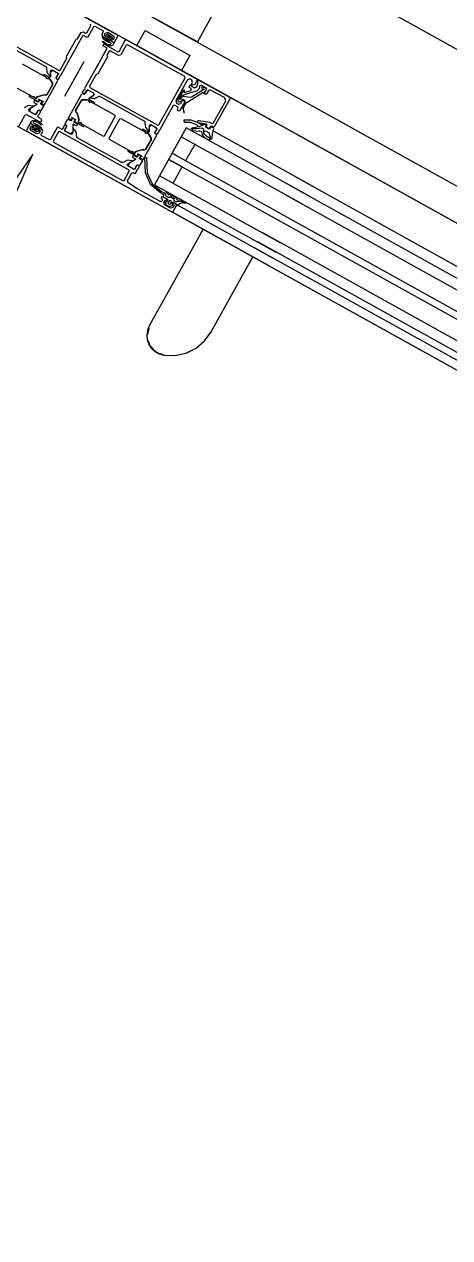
# Model space of a CAD drawing. Header units: metres. Extents: x 2.3 to 42.8, y 0.9 to 31.9.
# Drawn here: x 11.7874 to 11.8854, y 10.4806 to 10.7599 of the extents above; entities that cross this region are included whole.
import ezdxf

# ---------------------------------------------------------------- set-up
doc = ezdxf.new("R2010")
doc.units = ezdxf.units.M
doc.layers.add('ARREDI', color=9, linetype='Continuous')
doc.layers.add('PARETI_STRUTTURE', color=7, linetype='Continuous')

msp = doc.modelspace()

# ---------------------------------------------------------------- linework, layer by layer
at = {"layer": 'ARREDI'}
for points in [[(12.07619, 10.60904), (11.53505, 10.9095)], [(11.52381, 10.88196), (12.05876, 10.58494)], [(11.84068, 10.77993), (12.06203, 10.65703)], [(11.82731, 10.75583), (11.81697, 10.76157), (11.82138, 10.7695)], [(11.82137, 10.7695), (11.8317, 10.76376), (11.8273, 10.75583)], [(11.82365, 10.74926), (11.81332, 10.75499), (11.81524, 10.75844)], [(11.81523, 10.75844), (11.82557, 10.7527)], [(11.82556, 10.7527), (11.82364, 10.74926)], [(11.84961, 10.72494), (11.99969, 10.6416)], [(11.84846, 10.72287), (11.99854, 10.63954)], [(11.84731, 10.7208), (11.99739, 10.63746)], [(11.84444, 10.71563), (11.99452, 10.6323)], [(11.8452, 10.71701), (11.99529, 10.63368)], [(11.99243, 10.62852), (11.84235, 10.71186)], [(11.99052, 10.62508), (11.84044, 10.70841)], [(11.99128, 10.62646), (11.8412, 10.70979)]]:
    msp.add_lwpolyline(points, dxfattribs=at)
at = {"layer": 'PARETI_STRUTTURE'}
for points in [[(10.97116, 11.23115), (15.49585, 8.71885), (17.29395, 11.95726), (21.46023, 9.64395)], [(11.80889, 10.75745), (11.78393, 10.77131), (11.78328, 10.77013), (11.78344, 10.76955), (11.78365, 10.76944), (11.78394, 10.76995)], [(11.78393, 10.77131), (11.80906, 10.75735)], [(11.77981, 10.75797), (11.79544, 10.74929)], [(11.79571, 10.74937), (11.79724, 10.75212), (11.79713, 10.7525), (11.79933, 10.75645), (11.79971, 10.75656), (11.80049, 10.75798)], [(11.80049, 10.75798), (11.80102, 10.75813)], [(11.80102, 10.75813), (11.80154, 10.75784)], [(11.80154, 10.75784), (11.8018, 10.75793)], [(11.80181, 10.75792), (11.80277, 10.75964)], [(11.80212, 10.75702), (11.80343, 10.75937)], [(11.80276, 10.75964), (11.80269, 10.7599)], [(11.80342, 10.75936), (11.80368, 10.75945)], [(11.80369, 10.75944), (11.80555, 10.75841)], [(11.80562, 10.75814), (11.80523, 10.75745)], [(11.80555, 10.75841), (11.80562, 10.75815)], [(11.80603, 10.75701), (11.80613, 10.75718), (11.80578, 10.75737), (11.80607, 10.75789)], [(11.80607, 10.75789), (11.80661, 10.75804)], [(11.80623, 10.75741), (11.8065, 10.75759)], [(11.8065, 10.75759), (11.80659, 10.75759)], [(11.80659, 10.7576), (11.8076, 10.75703)], [(11.80661, 10.75805), (11.80798, 10.75728)], [(11.78212, 10.75588), (11.79245, 10.75014)], [(11.79866, 10.75323), (11.79952, 10.75478)], [(11.79952, 10.75477), (11.79971, 10.75512)], [(11.79971, 10.75512), (11.80099, 10.75742), (11.80185, 10.75695)], [(11.80185, 10.75695), (11.80212, 10.75703)], [(11.80522, 10.75206), (11.8065, 10.75437), (11.80564, 10.75484)], [(11.80524, 10.75745), (11.80532, 10.75719)], [(11.80532, 10.75719), (11.80576, 10.75694)], [(11.80537, 10.75587), (11.80559, 10.75602)], [(11.80618, 10.75518), (11.80538, 10.75588)], [(11.80542, 10.75712), (11.80596, 10.75682)], [(11.80549, 10.75664), (11.80542, 10.75712)], [(11.80549, 10.75664), (11.80549, 10.75664)], [(11.80741, 10.75552), (11.80637, 10.75594), (11.80549, 10.75664)], [(11.80556, 10.75511), (11.80562, 10.75521)], [(11.80564, 10.75485), (11.80557, 10.75511)], [(11.8056, 10.75603), (11.80567, 10.75595)], [(11.80562, 10.75522), (11.80588, 10.7553)], [(11.80566, 10.75594), (11.80632, 10.75543)], [(11.80576, 10.75694), (11.80603, 10.75702)], [(11.80589, 10.75529), (11.80899, 10.75357)], [(11.80596, 10.75682), (11.80608, 10.75685)], [(11.80607, 10.75685), (11.80625, 10.75719)], [(11.80611, 10.75658), (11.80611, 10.75661), (11.80614, 10.75673), (11.80638, 10.7567)], [(11.8062, 10.75639), (11.80611, 10.75659)], [(11.80683, 10.75602), (11.80664, 10.75612), (11.80639, 10.75625), (11.80619, 10.75639)], [(11.80755, 10.75495), (11.80751, 10.75493), (11.8072, 10.75493), (11.80701, 10.75495), (11.80679, 10.75497), (11.80658, 10.75502), (11.80638, 10.75509), (11.80619, 10.75518)], [(11.80622, 10.75729), (11.80622, 10.75741)], [(11.80625, 10.75718), (11.80622, 10.75729)], [(11.80632, 10.75542), (11.80701, 10.75523)], [(11.80637, 10.75671), (11.80648, 10.7566)], [(11.80648, 10.75659), (11.80648, 10.7562), (11.80681, 10.75641)], [(11.80652, 10.757), (11.80666, 10.75724)], [(11.80657, 10.75684), (11.80652, 10.75701)], [(11.80698, 10.75661), (11.80656, 10.75685)], [(11.80665, 10.75725), (11.80728, 10.7569)], [(11.80681, 10.75641), (11.80696, 10.75638)], [(11.80697, 10.75605), (11.80683, 10.75602)], [(11.80697, 10.75638), (11.80711, 10.75618), (11.80697, 10.75604)], [(11.80714, 10.75666), (11.80699, 10.75662)], [(11.80701, 10.75524), (11.80719, 10.75522), (11.80734, 10.75524)], [(11.80727, 10.7569), (11.80713, 10.75667)], [(11.80724, 10.7562), (11.80727, 10.75609)], [(11.80743, 10.75653), (11.80725, 10.7562)], [(11.80727, 10.75609), (11.80801, 10.75568)], [(11.80734, 10.75524), (11.80741, 10.75553)], [(11.80814, 10.75675), (11.80784, 10.75623), (11.80751, 10.75643), (11.80741, 10.75625)], [(11.80741, 10.75625), (11.80748, 10.75599)], [(11.80753, 10.75656), (11.80742, 10.75654)], [(11.80749, 10.75598), (11.80793, 10.75573)], [(11.80767, 10.75663), (11.80753, 10.75656)], [(11.8078, 10.75516), (11.80755, 10.75494)], [(11.80761, 10.75703), (11.80765, 10.75696)], [(11.80765, 10.75697), (11.80766, 10.75663)], [(11.80804, 10.75558), (11.80785, 10.75523), (11.8078, 10.75516)], [(11.80793, 10.75573), (11.8082, 10.75582)], [(11.80798, 10.75728), (11.80814, 10.75674)], [(11.80801, 10.75568), (11.80804, 10.75557)], [(11.8082, 10.75581), (11.80897, 10.75718)], [(11.80897, 10.75719), (11.8089, 10.75745)], [(11.80925, 10.75365), (11.81068, 10.75623)], [(11.81089, 10.75513), (11.80962, 10.75285)], [(11.81069, 10.75623), (11.81095, 10.75631)], [(11.82731, 10.74723), (11.81078, 10.75641)], [(11.81115, 10.75521), (11.81089, 10.75512)], [(11.81096, 10.75631), (11.8273, 10.74722), (11.82665, 10.74606), (11.82607, 10.74589), (11.82586, 10.746), (11.82615, 10.74652)], [(11.82437, 10.74787), (11.81115, 10.7552)], [(11.79589, 10.74823), (11.79847, 10.75289)], [(11.79847, 10.75288), (11.79866, 10.75323)], [(11.80693, 10.75368), (11.80646, 10.75282), (11.80655, 10.75244), (11.80436, 10.74848), (11.80398, 10.74837), (11.80246, 10.74562)], [(11.80503, 10.75172), (11.80522, 10.75206)], [(11.8072, 10.75375), (11.80693, 10.75369)], [(11.80909, 10.7527), (11.8072, 10.75376)], [(11.80899, 10.75357), (11.80925, 10.75365)], [(11.80962, 10.75286), (11.80908, 10.7527)], [(11.78696, 10.75081), (11.7925, 10.74772), (11.79181, 10.74811)], [(11.79245, 10.75014), (11.79254, 10.74994)], [(11.79254, 10.74994), (11.79265, 10.74881), (11.79335, 10.74794)], [(11.79344, 10.74798), (11.79343, 10.74906), (11.79355, 10.74931)], [(11.79396, 10.7493), (11.79344, 10.74891)], [(11.79356, 10.7493), (11.79382, 10.74939)], [(11.79382, 10.74938), (11.79531, 10.74856), (11.7948, 10.74755)], [(11.79516, 10.74863), (11.79397, 10.7493)], [(11.79544, 10.74929), (11.7957, 10.74938)], [(11.79677, 10.74334), (11.80123, 10.75137)], [(11.8014, 10.74518), (11.80398, 10.74983)], [(11.80398, 10.74982), (11.80417, 10.75017)], [(11.80417, 10.75017), (11.80503, 10.75172)], [(11.79169, 10.74212), (11.79162, 10.74213), (11.79157, 10.74212), (11.79153, 10.74208), (11.7914, 10.74179), (11.79139, 10.74175), (11.7914, 10.7417), (11.79143, 10.74168), (11.79198, 10.74137), (11.79203, 10.74136), (11.79207, 10.74137), (11.79209, 10.7414), (11.79518, 10.74695)], [(11.79197, 10.74839), (11.79181, 10.74811)], [(11.79327, 10.74766), (11.79197, 10.74838)], [(11.79251, 10.7475), (11.79255, 10.74757), (11.79251, 10.7475)], [(11.79275, 10.74745), (11.79271, 10.74738), (11.79275, 10.74745)], [(11.79338, 10.74769), (11.79327, 10.74766)], [(11.79336, 10.74793), (11.79344, 10.74797)], [(11.79342, 10.74776), (11.79338, 10.7477)], [(11.79345, 10.74786), (11.79342, 10.74777)], [(11.79343, 10.7489), (11.79344, 10.74786)], [(11.79478, 10.74754), (11.79524, 10.74836)], [(11.79482, 10.74738), (11.79478, 10.74755)], [(11.79479, 10.74755), (11.79484, 10.74738)], [(11.7951, 10.74722), (11.79483, 10.74738)], [(11.79484, 10.74738), (11.79517, 10.7472)], [(11.79518, 10.74696), (11.79511, 10.74722)], [(11.79524, 10.74837), (11.79517, 10.74863)], [(11.79518, 10.7472), (11.79534, 10.74724)], [(11.7953, 10.74856), (11.79532, 10.74849)], [(11.79534, 10.74724), (11.7957, 10.7479)], [(11.79568, 10.74802), (11.79576, 10.74817)], [(11.7957, 10.74789), (11.79568, 10.74803)], [(11.79577, 10.74818), (11.79589, 10.74823)], [(11.81843, 10.73675), (11.82444, 10.7476)], [(11.82501, 10.74715), (11.82386, 10.74508)], [(11.82445, 10.7476), (11.82438, 10.74786)], [(11.82555, 10.74731), (11.825, 10.74715)], [(11.82599, 10.74706), (11.82555, 10.74731)], [(11.82615, 10.74652), (11.82599, 10.74706)], [(11.82717, 10.74551), (11.82743, 10.74655)], [(11.82733, 10.74677), (11.82728, 10.74679), (11.82748, 10.74713), (11.8347, 10.74311)], [(12.02972, 10.63485), (12.03729, 10.63064), (11.8273, 10.74723)], [(11.83488, 10.74302), (11.82731, 10.74723)], [(11.82742, 10.74655), (11.82733, 10.74677)], [(11.78855, 10.74328), (11.7887, 10.74356), (11.78939, 10.74317), (11.78945, 10.74316), (11.7895, 10.74318), (11.78955, 10.74322), (11.78959, 10.74329), (11.78955, 10.74322), (11.7895, 10.74318), (11.78945, 10.74316), (11.78939, 10.74317), (11.7843, 10.746)], [(11.79201, 10.74368), (11.79222, 10.74357), (11.79201, 10.74368)], [(11.79264, 10.74369), (11.79389, 10.74595), (11.79264, 10.74369)], [(11.79843, 10.73838), (11.79848, 10.73834), (11.7985, 10.73827), (11.79848, 10.73821), (11.7983, 10.73795), (11.79827, 10.73792), (11.79823, 10.73791), (11.79819, 10.73792), (11.79763, 10.73824), (11.79761, 10.73827), (11.79759, 10.7383), (11.79761, 10.73834), (11.80069, 10.7439)], [(11.80069, 10.7439), (11.80095, 10.74398)], [(11.80085, 10.74418), (11.80121, 10.74484)], [(11.80089, 10.74402), (11.80085, 10.74419)], [(11.80123, 10.74384), (11.8009, 10.74402)], [(11.80096, 10.74398), (11.80123, 10.74382)], [(11.80121, 10.74483), (11.80133, 10.74489)], [(11.80139, 10.74388), (11.80122, 10.74384)], [(11.80123, 10.74382), (11.8014, 10.74386)], [(11.80133, 10.74489), (11.80141, 10.74504)], [(11.80346, 10.74403), (11.80198, 10.74485), (11.80139, 10.74388)], [(11.80139, 10.74387), (11.80185, 10.74469)], [(11.80141, 10.74504), (11.8014, 10.74518)], [(11.80185, 10.74469), (11.80212, 10.74476)], [(11.80198, 10.74485), (11.80191, 10.74484)], [(11.80212, 10.74477), (11.80332, 10.7441)], [(11.80246, 10.74562), (11.80253, 10.74536)], [(11.80247, 10.74296), (11.8034, 10.74352), (11.80354, 10.74377)], [(11.80253, 10.74536), (11.81816, 10.73668)], [(11.80332, 10.74411), (11.80326, 10.74344)], [(11.80354, 10.74376), (11.80347, 10.74403)], [(11.82367, 10.74474), (11.82234, 10.74234)], [(11.82383, 10.74475), (11.82267, 10.74268)], [(11.82326, 10.7434), (11.82395, 10.74464)], [(11.82337, 10.74338), (11.82399, 10.74452)], [(11.82386, 10.74509), (11.82367, 10.74474)], [(11.82421, 10.7437), (11.82374, 10.74332)], [(11.82431, 10.74469), (11.82382, 10.74475)], [(11.82395, 10.74465), (11.82417, 10.74462)], [(11.824, 10.74451), (11.82407, 10.7445)], [(11.82407, 10.7445), (11.82413, 10.74429)], [(11.82412, 10.74429), (11.82422, 10.74423)], [(11.82416, 10.74462), (11.82423, 10.74439)], [(11.82419, 10.74105), (11.8247, 10.74184), (11.82862, 10.74431), (11.8289, 10.74416), (11.82938, 10.7449)], [(11.82422, 10.74423), (11.82581, 10.74469)], [(11.82723, 10.74456), (11.82422, 10.7437)], [(11.82423, 10.74439), (11.82438, 10.74443)], [(11.82438, 10.74444), (11.82431, 10.7447)], [(11.82546, 10.74531), (11.82539, 10.74558)], [(11.8254, 10.74557), (11.82555, 10.74586)], [(11.82587, 10.74504), (11.82545, 10.74532)], [(11.82555, 10.74586), (11.82567, 10.74589)], [(11.82567, 10.74589), (11.82657, 10.74527)], [(11.82581, 10.74469), (11.82587, 10.74503)], [(11.82877, 10.74488), (11.82591, 10.74309)], [(11.82656, 10.74528), (11.82716, 10.74551)], [(11.82764, 10.74499), (11.82722, 10.74456)], [(11.82783, 10.74575), (11.82764, 10.74499)], [(11.82812, 10.74588), (11.82783, 10.74575)], [(11.82933, 10.7452), (11.82811, 10.74588)], [(11.82821, 10.74515), (11.82874, 10.74503)], [(11.82829, 10.74542), (11.82822, 10.74516)], [(11.82926, 10.74518), (11.82829, 10.74542)], [(11.82874, 10.74502), (11.82877, 10.74489)], [(11.82875, 10.74394), (11.82875, 10.74423), (11.82895, 10.7441), (11.8294, 10.74494)], [(11.82932, 10.74372), (11.82875, 10.74394)], [(11.82938, 10.7449), (11.82925, 10.74519)], [(11.82986, 10.74469), (11.82932, 10.74372)], [(11.82941, 10.74493), (11.82934, 10.7452)], [(11.83012, 10.74477), (11.82986, 10.74469)], [(11.83352, 10.74307), (11.83012, 10.74478)], [(11.78955, 10.74108), (11.78843, 10.74122), (11.78743, 10.7407)], [(11.78849, 10.74018), (11.78863, 10.74042), (11.78956, 10.74099)], [(11.78855, 10.74328), (11.79061, 10.74213), (11.79066, 10.74211), (11.7907, 10.74213), (11.79073, 10.74216), (11.79091, 10.74242), (11.79092, 10.74248), (11.79091, 10.74254), (11.79085, 10.74259), (11.79073, 10.74266)], [(11.79029, 10.74141), (11.78876, 10.7405)], [(11.78956, 10.74098), (11.78956, 10.74108)], [(11.79081, 10.74261), (11.79093, 10.74254), (11.79096, 10.74251), (11.79097, 10.74247), (11.79096, 10.74243), (11.79071, 10.74199), (11.79068, 10.74196), (11.79064, 10.74195), (11.7906, 10.74196), (11.78987, 10.74236), (11.78985, 10.74238), (11.78981, 10.74236), (11.78978, 10.74233), (11.7896, 10.74201), (11.7896, 10.74199), (11.7896, 10.74195), (11.78964, 10.74192), (11.79029, 10.74156)], [(11.79028, 10.74155), (11.79028, 10.74141)], [(11.79073, 10.74266), (11.79182, 10.74205)], [(11.79174, 10.74209), (11.79081, 10.74261)], [(11.79134, 10.74005), (11.7919, 10.74103), (11.7919, 10.74107), (11.7919, 10.74111), (11.79186, 10.74114), (11.79127, 10.74155), (11.79124, 10.74157), (11.79123, 10.74161), (11.79124, 10.74166), (11.79151, 10.74213), (11.79154, 10.74216), (11.79158, 10.74217), (11.79162, 10.74216), (11.79174, 10.7421), (11.79181, 10.74205)], [(11.79925, 10.74002), (11.8005, 10.74228), (11.79925, 10.74002)], [(11.8023, 10.74283), (11.80226, 10.74276)], [(11.80226, 10.74276), (11.80229, 10.74265)], [(11.80229, 10.74265), (11.8036, 10.74193)], [(11.80237, 10.74291), (11.8023, 10.74284)], [(11.80239, 10.7421), (11.80235, 10.74203), (11.80239, 10.7421)], [(11.80327, 10.74345), (11.80238, 10.7429)], [(11.80461, 10.74324), (11.80359, 10.74274), (11.80248, 10.74286)], [(11.80248, 10.74286), (11.80248, 10.74296)], [(11.80256, 10.74192), (11.8026, 10.74199), (11.80256, 10.74192)], [(11.8083, 10.73896), (11.80276, 10.74204), (11.80345, 10.74165)], [(11.8036, 10.74193), (11.80345, 10.74165)], [(11.80484, 10.74326), (11.8046, 10.74324)], [(11.81517, 10.73753), (11.80483, 10.74327)], [(11.82172, 10.74123), (11.81861, 10.73562)], [(11.82199, 10.74131), (11.82173, 10.74122)], [(11.82278, 10.74087), (11.82199, 10.74131)], [(11.82234, 10.74233), (11.82249, 10.74179)], [(11.82249, 10.7418), (11.82293, 10.74155)], [(11.82268, 10.74269), (11.82283, 10.74215)], [(11.82286, 10.7406), (11.82279, 10.74086)], [(11.82284, 10.74215), (11.82304, 10.74204)], [(11.82294, 10.74155), (11.82348, 10.7417)], [(11.82304, 10.74269), (11.82324, 10.74305)], [(11.82304, 10.74204), (11.82379, 10.74229)], [(11.82335, 10.74252), (11.82305, 10.74269)], [(11.82316, 10.74267), (11.82335, 10.74303)], [(11.82333, 10.74258), (11.82316, 10.74268)], [(11.82427, 10.74193), (11.82319, 10.73997)], [(11.82324, 10.74305), (11.82324, 10.74323)], [(11.82325, 10.74323), (11.82326, 10.74341)], [(11.82374, 10.74332), (11.82332, 10.74257)], [(11.82364, 10.74304), (11.82335, 10.74253)], [(11.82336, 10.74327), (11.82336, 10.74338)], [(11.82336, 10.74303), (11.82337, 10.74327)], [(11.82347, 10.7417), (11.82394, 10.74256), (11.82412, 10.74246)], [(11.82405, 10.74324), (11.82365, 10.74304)], [(11.82379, 10.7423), (11.82399, 10.74264), (11.82428, 10.74241)], [(11.82436, 10.74188), (11.82382, 10.74105)], [(11.82382, 10.74105), (11.82415, 10.73954)], [(11.82399, 10.74037), (11.82419, 10.74105)], [(11.8255, 10.74301), (11.82405, 10.74324)], [(11.82412, 10.74247), (11.82427, 10.74192)], [(11.82428, 10.7424), (11.82436, 10.74188)], [(11.8259, 10.74309), (11.8255, 10.74301)], [(11.83092, 10.73711), (11.83378, 10.74225)], [(11.83478, 10.74285), (11.83116, 10.73631)], [(11.83378, 10.74225), (11.83353, 10.74307)], [(11.85794, 10.73022), (11.83471, 10.74312), (11.83478, 10.74286)], [(12.02972, 10.63484), (11.83488, 10.74302)], [(11.78622, 10.73649), (11.78765, 10.73907)], [(11.78765, 10.73907), (11.78791, 10.73916)], [(11.78792, 10.73915), (11.79102, 10.73743)], [(11.78857, 10.73991), (11.7885, 10.74018)], [(11.78992, 10.73917), (11.78857, 10.73992)], [(11.78876, 10.7405), (11.78871, 10.73983)], [(11.78871, 10.73984), (11.78991, 10.73917)], [(11.78991, 10.73917), (11.79017, 10.73924)], [(11.79018, 10.73924), (11.78992, 10.73916)], [(11.79018, 10.73925), (11.79063, 10.74007)], [(11.79064, 10.74006), (11.79018, 10.73924)], [(11.7906, 10.7387), (11.79064, 10.73877)], [(11.79067, 10.73843), (11.7906, 10.7387)], [(11.79062, 10.7389), (11.7907, 10.73905)], [(11.79063, 10.73877), (11.79062, 10.73891)], [(11.79063, 10.74008), (11.7908, 10.74012)], [(11.7908, 10.74011), (11.79063, 10.74007)], [(11.79136, 10.73805), (11.79067, 10.73844)], [(11.7907, 10.73906), (11.79083, 10.73911)], [(11.7908, 10.74012), (11.79107, 10.73997)], [(11.79114, 10.73992), (11.7908, 10.7401)], [(11.79082, 10.73911), (11.79119, 10.73976)], [(11.79107, 10.73997), (11.79134, 10.74004)], [(11.79118, 10.73976), (11.79114, 10.73993)], [(11.79144, 10.73778), (11.79137, 10.73804)], [(11.79685, 10.73699), (11.79741, 10.73797), (11.79743, 10.73801), (11.79747, 10.73801), (11.7975, 10.73801), (11.79816, 10.73772), (11.7982, 10.73771), (11.79824, 10.73772), (11.79827, 10.73775), (11.79853, 10.73824), (11.79854, 10.73828), (11.79853, 10.73831), (11.7985, 10.73833), (11.79838, 10.7384), (11.79829, 10.73845)], [(11.79939, 10.73785), (11.79829, 10.73846)], [(11.79838, 10.73841), (11.79931, 10.73789)], [(11.79931, 10.73789), (11.79919, 10.73796), (11.79914, 10.73797), (11.79912, 10.73796), (11.79909, 10.73793), (11.79884, 10.73747), (11.79883, 10.73745), (11.79884, 10.7374), (11.79887, 10.73738), (11.79959, 10.73697), (11.79962, 10.73695), (11.79963, 10.7369), (11.79962, 10.73686), (11.79945, 10.73656), (11.79942, 10.73653), (11.79938, 10.73651), (11.79934, 10.73653), (11.79869, 10.73689)], [(11.80108, 10.73632), (11.79899, 10.73748), (11.79897, 10.7375), (11.79897, 10.73755), (11.79897, 10.73759), (11.7991, 10.73787), (11.79915, 10.73792), (11.7992, 10.73794), (11.79927, 10.73792), (11.7994, 10.73784)], [(11.79958, 10.73947), (11.79937, 10.73958), (11.79958, 10.73947)], [(11.8059, 10.73423), (11.80837, 10.73869)], [(11.80694, 10.73366), (11.80941, 10.73811)], [(11.80838, 10.73869), (11.80831, 10.73895)], [(11.80941, 10.73811), (11.80967, 10.7382)], [(11.80968, 10.73819), (11.81522, 10.73511), (11.81453, 10.7355)], [(11.82267, 10.74025), (11.82286, 10.7406)], [(11.82275, 10.73999), (11.82268, 10.74025)], [(11.82292, 10.73989), (11.82275, 10.73999)], [(11.82318, 10.73997), (11.82292, 10.7399)], [(11.82434, 10.73978), (11.824, 10.74037)], [(11.82414, 10.73954), (11.82434, 10.73978)], [(11.78784, 10.73536), (11.82158, 10.71663)], [(11.7887, 10.73691), (11.78794, 10.73554)], [(11.78794, 10.73554), (11.78801, 10.73527)], [(11.78801, 10.73527), (11.8214, 10.71673)], [(11.78897, 10.73699), (11.78871, 10.73691)], [(11.78877, 10.73598), (11.78906, 10.73649), (11.78939, 10.73629), (11.78949, 10.73648)], [(11.78892, 10.73544), (11.78877, 10.73598)], [(11.78886, 10.73715), (11.78906, 10.73749), (11.78911, 10.73756)], [(11.78889, 10.73704), (11.78886, 10.73715)], [(11.78963, 10.73663), (11.78889, 10.73705)], [(11.7903, 10.73468), (11.78892, 10.73544)], [(11.78942, 10.73674), (11.78897, 10.73699)], [(11.7891, 10.73756), (11.78935, 10.73778)], [(11.78926, 10.73576), (11.78923, 10.73609)], [(11.78924, 10.7361), (11.78937, 10.73616)], [(11.7893, 10.73569), (11.78925, 10.73576)], [(11.79031, 10.73512), (11.7893, 10.73569)], [(11.78935, 10.73777), (11.7894, 10.73779), (11.7897, 10.73779), (11.7899, 10.73777), (11.79012, 10.73775), (11.79033, 10.7377), (11.79052, 10.73764), (11.79072, 10.73754)], [(11.78937, 10.73616), (11.78948, 10.73619)], [(11.78949, 10.73647), (11.78942, 10.73674)], [(11.78947, 10.73619), (11.78966, 10.73652)], [(11.78956, 10.73749), (11.78949, 10.73719)], [(11.78949, 10.7372), (11.79053, 10.73678), (11.79141, 10.73609)], [(11.78989, 10.73749), (11.78971, 10.7375), (11.78956, 10.73749)], [(11.79025, 10.73548), (11.78962, 10.73582)], [(11.78966, 10.73652), (11.78963, 10.73663)], [(11.78963, 10.73582), (11.78977, 10.73606)], [(11.78976, 10.73606), (11.78993, 10.7361)], [(11.78994, 10.73635), (11.7898, 10.73654), (11.78994, 10.73668)], [(11.79058, 10.7373), (11.78989, 10.73749)], [(11.78992, 10.73611), (11.79034, 10.73587)], [(11.78993, 10.73668), (11.79007, 10.73671)], [(11.7901, 10.73631), (11.78994, 10.73634)], [(11.79007, 10.7367), (11.79027, 10.7366), (11.79052, 10.73647), (11.79071, 10.73633)], [(11.79042, 10.73613), (11.79042, 10.73652), (11.79009, 10.73631)], [(11.79038, 10.73572), (11.79024, 10.73548)], [(11.79034, 10.73588), (11.79038, 10.73571)], [(11.79068, 10.73531), (11.7904, 10.73513)], [(11.79053, 10.73601), (11.79042, 10.73613)], [(11.79079, 10.73614), (11.79079, 10.73611), (11.79076, 10.73599), (11.79053, 10.73602)], [(11.79124, 10.73678), (11.79059, 10.73729)], [(11.79083, 10.73587), (11.79065, 10.73554)], [(11.79065, 10.73554), (11.79068, 10.73543)], [(11.79068, 10.73544), (11.79068, 10.73531)], [(11.79071, 10.73633), (11.79079, 10.73614)], [(11.79072, 10.73754), (11.79152, 10.73685)], [(11.79087, 10.73571), (11.79077, 10.73554), (11.79112, 10.73535), (11.79083, 10.73483)], [(11.79094, 10.7359), (11.79083, 10.73587)], [(11.79114, 10.73579), (11.79087, 10.7357)], [(11.79148, 10.7356), (11.79094, 10.73591)], [(11.79102, 10.73743), (11.79128, 10.73751)], [(11.79159, 10.73554), (11.79114, 10.73579)], [(11.79131, 10.73669), (11.79124, 10.73677)], [(11.79128, 10.73751), (11.79144, 10.73778)], [(11.79128, 10.73458), (11.79166, 10.73527)], [(11.79153, 10.73685), (11.79131, 10.7367)], [(11.79141, 10.73608), (11.79141, 10.73608)], [(11.79141, 10.73608), (11.79148, 10.73561)], [(11.79166, 10.73527), (11.79159, 10.73553)], [(11.79501, 10.73611), (11.79348, 10.73336)], [(11.79529, 10.73515), (11.79411, 10.73301)], [(11.79528, 10.73619), (11.79502, 10.73612)], [(11.79614, 10.73571), (11.79528, 10.73618)], [(11.79556, 10.73522), (11.79529, 10.73514)], [(11.81153, 10.72635), (11.79556, 10.73523)], [(11.79626, 10.73577), (11.79614, 10.73571)], [(11.79635, 10.73592), (11.79626, 10.73577)], [(11.79669, 10.7367), (11.79633, 10.73605)], [(11.79633, 10.73605), (11.79634, 10.73591)], [(11.79685, 10.73675), (11.79668, 10.73671)], [(11.79673, 10.73538), (11.79671, 10.73545)], [(11.79821, 10.73456), (11.79672, 10.73538), (11.79723, 10.7364)], [(11.79679, 10.73558), (11.79725, 10.7364)], [(11.79687, 10.73531), (11.7968, 10.73557)], [(11.79693, 10.73672), (11.79686, 10.73698)], [(11.79719, 10.73656), (11.79686, 10.73674)], [(11.79807, 10.73465), (11.79687, 10.73531)], [(11.79721, 10.73656), (11.79693, 10.73672)], [(11.79723, 10.7364), (11.79719, 10.73657)], [(11.79725, 10.7364), (11.79721, 10.73657)], [(11.79859, 10.73597), (11.7986, 10.73489), (11.79848, 10.73464)], [(11.79869, 10.73689), (11.79857, 10.73682)], [(11.79857, 10.73682), (11.7986, 10.73504)], [(11.79867, 10.73601), (11.79859, 10.73597)], [(11.79949, 10.73401), (11.79937, 10.73513), (11.79868, 10.73601)], [(11.80108, 10.73632), (11.80123, 10.7366), (11.80053, 10.73698), (11.80049, 10.73703), (11.80048, 10.73709), (11.80049, 10.73714), (11.80053, 10.73721), (11.80049, 10.73714), (11.80048, 10.73709), (11.80049, 10.73703), (11.80053, 10.73698), (11.80563, 10.73416)], [(11.81468, 10.73577), (11.81453, 10.73549)], [(11.81599, 10.73505), (11.81469, 10.73577)], [(11.81526, 10.73732), (11.81517, 10.73753)], [(11.81607, 10.73532), (11.81537, 10.73619), (11.81527, 10.73732)], [(11.81616, 10.73536), (11.81608, 10.73532)], [(11.81614, 10.73515), (11.8161, 10.73508)], [(11.81628, 10.73669), (11.81614, 10.73645), (11.81616, 10.73536)], [(11.81617, 10.73525), (11.81614, 10.73515)], [(11.81668, 10.73668), (11.81615, 10.7363)], [(11.81615, 10.73629), (11.81616, 10.73525)], [(11.81654, 10.73677), (11.81628, 10.73668)], [(11.81751, 10.73493), (11.81804, 10.73587), (11.81654, 10.73676)], [(11.81788, 10.73602), (11.81669, 10.73669)], [(11.85258, 10.72057), (11.8247, 10.73605), (11.81743, 10.72297), (11.84532, 10.70748)], [(11.8175, 10.73493), (11.81796, 10.73575)], [(11.81796, 10.73575), (11.81789, 10.73602)], [(11.81804, 10.73588), (11.81803, 10.73595)], [(11.81842, 10.73528), (11.81806, 10.73462)], [(11.81816, 10.73668), (11.81842, 10.73676)], [(11.81849, 10.73556), (11.8184, 10.73541)], [(11.8184, 10.73541), (11.81841, 10.73527)], [(11.81861, 10.73562), (11.81848, 10.73556)], [(11.82419, 10.73789), (11.82576, 10.73788), (11.82723, 10.73736)], [(11.82429, 10.73727), (11.8242, 10.73789)], [(11.82693, 10.73681), (11.82566, 10.73726), (11.82429, 10.73726)], [(11.82834, 10.73595), (11.82708, 10.7358), (11.8258, 10.73584)], [(11.82915, 10.73688), (11.82762, 10.7363), (11.82601, 10.73602)], [(11.82602, 10.73602), (11.82606, 10.73544)], [(11.82606, 10.73544), (11.82767, 10.73533)], [(11.82735, 10.73657), (11.82694, 10.73681)], [(11.82724, 10.73736), (11.82806, 10.7369)], [(11.8273, 10.73621), (11.82736, 10.73657)], [(11.82733, 10.73753), (11.82738, 10.73765)], [(11.82747, 10.73724), (11.82733, 10.73754)], [(11.82739, 10.73764), (11.8276, 10.73774)], [(11.8294, 10.73694), (11.82747, 10.73724)], [(11.82759, 10.73774), (11.83006, 10.73735)], [(11.82766, 10.73533), (11.82787, 10.73539)], [(11.82787, 10.73539), (11.82817, 10.73527)], [(11.82806, 10.7369), (11.82904, 10.73683)], [(11.82818, 10.73527), (11.8283, 10.73465)], [(11.82843, 10.73593), (11.82835, 10.73596)], [(11.82865, 10.73581), (11.82843, 10.73593)], [(11.82876, 10.73562), (11.82866, 10.7358)], [(11.82879, 10.73479), (11.82876, 10.7352), (11.82876, 10.73563)], [(11.82876, 10.73519), (11.82911, 10.73539)], [(11.82911, 10.73538), (11.82986, 10.73497)], [(11.82931, 10.73675), (11.82915, 10.73688)], [(11.82923, 10.73627), (11.8293, 10.73675)], [(11.82929, 10.73615), (11.82923, 10.73628)], [(11.83, 10.73576), (11.82929, 10.73615)], [(11.82939, 10.73639), (11.82953, 10.73665)], [(11.82954, 10.73665), (11.8294, 10.73694)], [(11.82947, 10.73612), (11.8294, 10.73638)], [(11.82981, 10.73593), (11.82947, 10.73612)], [(11.83008, 10.73601), (11.82982, 10.73592)], [(11.83016, 10.73582), (11.83, 10.73576)], [(11.83007, 10.73735), (11.83014, 10.73732)], [(11.83027, 10.73635), (11.83008, 10.736)], [(11.83013, 10.73733), (11.83065, 10.73703)], [(11.8303, 10.73615), (11.83016, 10.73582)], [(11.83054, 10.73643), (11.83028, 10.73634)], [(11.83044, 10.73622), (11.8303, 10.73615)], [(11.83098, 10.73604), (11.83045, 10.73623)], [(11.83088, 10.73623), (11.83054, 10.73643)], [(11.83065, 10.73704), (11.83092, 10.73712)], [(11.83065, 10.73365), (11.83075, 10.73466), (11.83097, 10.73565)], [(11.83115, 10.73631), (11.83089, 10.73624)], [(11.83105, 10.7359), (11.83098, 10.73605)], [(11.83098, 10.73566), (11.83105, 10.73591)], [(11.85374, 10.72264), (11.83115, 10.73519)], [(11.79083, 10.73483), (11.79029, 10.73468)], [(11.7904, 10.73513), (11.79031, 10.73513)], [(11.79136, 10.73431), (11.79129, 10.73458)], [(11.79321, 10.73328), (11.79135, 10.73431)], [(11.79348, 10.73336), (11.79322, 10.73329)], [(11.7941, 10.73301), (11.79417, 10.73275)], [(11.79418, 10.73275), (11.81015, 10.72387)], [(11.7986, 10.73504), (11.79807, 10.73465)], [(11.79847, 10.73464), (11.79821, 10.73456)], [(11.79958, 10.7338), (11.79949, 10.73401)], [(11.80991, 10.72806), (11.79958, 10.7338)], [(11.80564, 10.73415), (11.8059, 10.73424)], [(11.80701, 10.73339), (11.80694, 10.73365)], [(11.81127, 10.73066), (11.81142, 10.73094), (11.81211, 10.73055), (11.81217, 10.73054), (11.81222, 10.73057), (11.81227, 10.73061), (11.81231, 10.73068), (11.81227, 10.73061), (11.81222, 10.73057), (11.81217, 10.73054), (11.81211, 10.73055), (11.80702, 10.73339)], [(11.81441, 10.72951), (11.81434, 10.72952), (11.81429, 10.72951), (11.81424, 10.72946), (11.81412, 10.72917), (11.81411, 10.72913), (11.81412, 10.72909), (11.81415, 10.72906), (11.8147, 10.72876), (11.81474, 10.72874), (11.81479, 10.72876), (11.81481, 10.72878), (11.8179, 10.73434)], [(11.81523, 10.73488), (11.81527, 10.73495), (11.81523, 10.73488)], [(11.81536, 10.73107), (11.81661, 10.73334), (11.81536, 10.73107)], [(11.81547, 10.73484), (11.81543, 10.73477), (11.81547, 10.73484)], [(11.8161, 10.73508), (11.81599, 10.73505)], [(11.81754, 10.73476), (11.8175, 10.73493)], [(11.81756, 10.73477), (11.81752, 10.73494)], [(11.81782, 10.73461), (11.81754, 10.73476)], [(11.8179, 10.73458), (11.81756, 10.73476)], [(11.8179, 10.73434), (11.81782, 10.73461)], [(11.81806, 10.73463), (11.81789, 10.73459)], [(11.85144, 10.7185), (11.82355, 10.73399)], [(11.8283, 10.73464), (11.82842, 10.73439)], [(11.82843, 10.7344), (11.82905, 10.73376)], [(11.82889, 10.73459), (11.82878, 10.7348)], [(11.82889, 10.73459), (11.82934, 10.73413), (11.82889, 10.73459)], [(11.82906, 10.73376), (11.82917, 10.73367)], [(11.82916, 10.73368), (11.82995, 10.73323), (11.83019, 10.73366), (11.83018, 10.73365), (11.82943, 10.73407), (11.83018, 10.73365)], [(11.82943, 10.73406), (11.82935, 10.73413), (11.82943, 10.73406)], [(11.82986, 10.73497), (11.82999, 10.73479)], [(11.82995, 10.73324), (11.83066, 10.73366)], [(11.82995, 10.73324), (11.82995, 10.73324)], [(11.82998, 10.73479), (11.83021, 10.73402)], [(11.8302, 10.73402), (11.83019, 10.73366)], [(11.90589, 10.32259), (11.85757, 10.35601), (11.81671, 10.39821), (11.78486, 10.44755), (11.76325, 10.50218), (11.75271, 10.55996), (11.75365, 10.61869), (11.76603, 10.67611), (11.78937, 10.73001), (11.75596, 10.68171), (11.71378, 10.64083), (11.66441, 10.60898), (11.60979, 10.58737), (11.55201, 10.57684), (11.49328, 10.57777), (11.43586, 10.59016), (11.38196, 10.6135)], [(11.81126, 10.73067), (11.81335, 10.72951), (11.81338, 10.7295), (11.81342, 10.72951), (11.81344, 10.72954), (11.81363, 10.72981), (11.81364, 10.72986), (11.81363, 10.72993), (11.81357, 10.72997), (11.81344, 10.73004)], [(11.81353, 10.73), (11.81365, 10.72993), (11.81368, 10.7299), (11.81369, 10.72986), (11.81368, 10.72982), (11.81343, 10.72937), (11.8134, 10.72935), (11.81336, 10.72933), (11.81332, 10.72935), (11.8126, 10.72975), (11.81257, 10.72976), (11.81253, 10.72975), (11.8125, 10.72972), (11.81232, 10.7294), (11.8123, 10.72937), (11.81232, 10.72933), (11.81235, 10.7293), (11.81301, 10.72894)], [(11.81345, 10.73004), (11.81454, 10.72943)], [(11.81446, 10.72948), (11.81353, 10.72999)], [(11.81406, 10.72743), (11.81462, 10.72842), (11.81462, 10.72846), (11.81462, 10.7285), (11.81458, 10.72853), (11.81399, 10.72893), (11.81396, 10.72896), (11.81395, 10.729), (11.81396, 10.72904), (11.81423, 10.72951), (11.81426, 10.72954), (11.8143, 10.72955), (11.81434, 10.72954), (11.81446, 10.72949), (11.81453, 10.72943)], [(11.81473, 10.73106), (11.81494, 10.73095), (11.81473, 10.73106)], [(11.82665, 10.73226), (11.82456, 10.72847), (11.82146, 10.7302), (11.84933, 10.71471)], [(11.81014, 10.72809), (11.8099, 10.72806)], [(11.81227, 10.72846), (11.81115, 10.7286), (11.81015, 10.72809)], [(11.81121, 10.72757), (11.81135, 10.7278), (11.81228, 10.72837)], [(11.81129, 10.7273), (11.81122, 10.72756)], [(11.81336, 10.72745), (11.81283, 10.7265), (11.81129, 10.72729)], [(11.81148, 10.72788), (11.81143, 10.72722)], [(11.81143, 10.72722), (11.81262, 10.72656)], [(11.81301, 10.7288), (11.81148, 10.72788)], [(11.81228, 10.72837), (11.81228, 10.72846)], [(11.8129, 10.72664), (11.81335, 10.72746)], [(11.81301, 10.72894), (11.81301, 10.7288)], [(11.81335, 10.72746), (11.81351, 10.7275)], [(11.81352, 10.72749), (11.81335, 10.72745)], [(11.81351, 10.72751), (11.81379, 10.72736)], [(11.81386, 10.72731), (11.81352, 10.72749)], [(11.81354, 10.7265), (11.8139, 10.72715)], [(11.81379, 10.72735), (11.81406, 10.72744)], [(11.8139, 10.72714), (11.81386, 10.72731)], [(11.8153, 10.72571), (11.81518, 10.72921)], [(11.81519, 10.72921), (11.81558, 10.72921)], [(11.81558, 10.72921), (11.8157, 10.72571)], [(11.82168, 10.72331), (11.82378, 10.72711), (11.82068, 10.72881), (11.84857, 10.71334)], [(11.81042, 10.72395), (11.8116, 10.72609)], [(11.81122, 10.72393), (11.81219, 10.72568)], [(11.8116, 10.72609), (11.81154, 10.72635)], [(11.81219, 10.72567), (11.81245, 10.72576)], [(11.81245, 10.72575), (11.8128, 10.72556)], [(11.81263, 10.72656), (11.81289, 10.72664)], [(11.81283, 10.7265), (11.81276, 10.72648)], [(11.8128, 10.72556), (11.81306, 10.72564)], [(11.81306, 10.72564), (11.81336, 10.72615)], [(11.81334, 10.72629), (11.81342, 10.72644)], [(11.81335, 10.72615), (11.81334, 10.72629)], [(11.81342, 10.72644), (11.81355, 10.7265)], [(11.81881, 10.7211), (11.8165, 10.72299), (11.81529, 10.72571)], [(11.81569, 10.72571), (11.81684, 10.72319), (11.819, 10.72144)], [(11.84647, 10.70955), (11.81858, 10.72504)], [(11.81015, 10.72388), (11.81042, 10.72395)], [(11.81135, 10.72341), (11.81122, 10.72394)], [(11.81883, 10.71906), (11.81335, 10.7221), (11.81134, 10.72341)], [(11.819, 10.72144), (11.8198, 10.721)], [(11.82008, 10.72035), (11.8198, 10.72099), (11.82022, 10.72121)], [(11.82022, 10.72121), (11.82046, 10.72104)], [(11.81945, 10.72074), (11.81881, 10.7211)], [(11.81909, 10.71914), (11.81883, 10.71907)], [(11.81896, 10.72011), (11.81892, 10.72004)], [(11.81892, 10.72004), (11.81899, 10.71978)], [(11.81923, 10.72019), (11.81896, 10.72011)], [(11.819, 10.71978), (11.81917, 10.71968)], [(11.81925, 10.71941), (11.81909, 10.71913)], [(11.81917, 10.71968), (11.81925, 10.71942)], [(11.82019, 10.71965), (11.81923, 10.7202)], [(11.81943, 10.7203), (11.81952, 10.72047)], [(11.81947, 10.72014), (11.81943, 10.72031)], [(11.81952, 10.72048), (11.81945, 10.72074)], [(11.8202, 10.71974), (11.81947, 10.72014)], [(11.81954, 10.71889), (11.81983, 10.7194), (11.82017, 10.71921), (11.82026, 10.71939)], [(11.8197, 10.71835), (11.81954, 10.71889)], [(11.81993, 10.71894), (11.82009, 10.71908)], [(11.82008, 10.71838), (11.81993, 10.71894)], [(11.82017, 10.72025), (11.82008, 10.72035)], [(11.82018, 10.71826), (11.82008, 10.71839)], [(11.8201, 10.71908), (11.82014, 10.71906)], [(11.82013, 10.71906), (11.82028, 10.7191)], [(11.82059, 10.72002), (11.82017, 10.72026)], [(11.82054, 10.71955), (11.82019, 10.71975)], [(11.82027, 10.71939), (11.8202, 10.71965)], [(11.82029, 10.7191), (11.82054, 10.71955)], [(11.82046, 10.72104), (11.82042, 10.72079)], [(11.82042, 10.72079), (11.82068, 10.72063)], [(11.82076, 10.71929), (11.82051, 10.71885)], [(11.82051, 10.71885), (11.82058, 10.71858)], [(11.82078, 10.72002), (11.82059, 10.72002)], [(11.82059, 10.71858), (11.82079, 10.71847)], [(11.82069, 10.72064), (11.82088, 10.7208)], [(11.82102, 10.71937), (11.82076, 10.71929)], [(11.82086, 10.72007), (11.82078, 10.72003)], [(11.82079, 10.71846), (11.82106, 10.71855)], [(11.82106, 10.72007), (11.82086, 10.72007)], [(11.82088, 10.7208), (11.82114, 10.72065)], [(11.82123, 10.71926), (11.82102, 10.71937)], [(11.82183, 10.71965), (11.82106, 10.72008)], [(11.82106, 10.71854), (11.82131, 10.71899)], [(11.82115, 10.72066), (11.8211, 10.72041)], [(11.82111, 10.7204), (11.82137, 10.72025)], [(11.82131, 10.71899), (11.82124, 10.71925)], [(11.82138, 10.72025), (11.82157, 10.72042)], [(11.82164, 10.71894), (11.82139, 10.71849)], [(11.82139, 10.71849), (11.82143, 10.71832)], [(11.82165, 10.71862), (11.82155, 10.71845), (11.8219, 10.71826), (11.8216, 10.71775)], [(11.82157, 10.72042), (11.82183, 10.72027)], [(11.82199, 10.71875), (11.82164, 10.71894)], [(11.82191, 10.7187), (11.82165, 10.71863)], [(11.82183, 10.72027), (11.82179, 10.72002)], [(11.8218, 10.72002), (11.82206, 10.71987)], [(11.82193, 10.71948), (11.82183, 10.71964)], [(11.82236, 10.71845), (11.82192, 10.7187)], [(11.82193, 10.71939), (11.82193, 10.71948)], [(11.82203, 10.71922), (11.82193, 10.71938)], [(11.82252, 10.71809), (11.82267, 10.71837), (11.82198, 10.71874)], [(11.82237, 10.71903), (11.82203, 10.71922)], [(11.82206, 10.71987), (11.82226, 10.72004)], [(11.82226, 10.72004), (11.82251, 10.71986)], [(11.82251, 10.71901), (11.82237, 10.71902)], [(11.82244, 10.71818), (11.82237, 10.71845)], [(11.82251, 10.71985), (11.82243, 10.71971)], [(11.82243, 10.71971), (11.82263, 10.71949)], [(11.82303, 10.71911), (11.8225, 10.719)], [(11.82263, 10.71949), (11.82361, 10.71942)], [(11.82297, 10.71849), (11.82273, 10.71814)], [(11.82386, 10.7188), (11.82297, 10.71849)], [(11.82413, 10.71894), (11.82303, 10.71912)], [(11.82362, 10.71942), (11.82453, 10.7189)], [(11.82441, 10.71862), (11.82385, 10.7188)], [(11.82448, 10.71884), (11.82412, 10.71893)], [(11.82454, 10.71891), (11.82441, 10.71862)], [(11.8246, 10.71883), (11.82448, 10.71883)], [(11.82107, 10.71759), (11.8197, 10.71835)], [(11.82074, 10.71795), (11.82017, 10.71827)], [(11.82089, 10.71794), (11.82074, 10.71795)], [(11.82145, 10.71809), (11.82089, 10.71794)], [(11.82161, 10.71774), (11.82108, 10.71759)], [(11.84361, 10.70439), (11.8214, 10.71673), (11.82167, 10.71681)], [(11.82144, 10.71833), (11.82147, 10.71832)], [(11.82147, 10.71831), (11.82144, 10.71809)], [(11.82158, 10.71663), (11.82858, 10.71274)], [(11.82167, 10.7168), (11.82244, 10.71818)], [(11.82273, 10.71814), (11.82252, 10.71808)], [(11.82276, 10.71823), (11.84457, 10.70611)], [(11.82857, 10.71275), (11.8162, 10.69047), (11.81578, 10.68944), (11.81563, 10.68836), (11.81573, 10.68726), (11.8161, 10.68622), (11.8167, 10.6853), (11.8175, 10.68455), (11.81846, 10.68401), (11.81953, 10.68372), (11.82212, 10.68365), (11.82464, 10.6842), (11.82696, 10.68534), (11.82894, 10.68701), (11.83046, 10.68911), (11.84005, 10.70637)], [(11.84005, 10.70637), (12.01434, 10.6096)], [(11.81607, 10.68998), (11.81576, 10.68852)], [(11.82946, 10.68773), (11.83049, 10.68915)], [(11.81585, 10.68715), (11.81634, 10.68594), (11.81717, 10.68494), (11.81834, 10.68421), (11.81944, 10.6839)]]:
    msp.add_lwpolyline(points, dxfattribs=at)
for points in [[(11.80708, 10.75721), (11.8071, 10.75717), (11.80708, 10.75713), (11.80706, 10.7571), (11.80701, 10.75709), (11.80699, 10.7571), (11.80694, 10.75713), (11.80694, 10.75717), (11.80694, 10.75721), (11.80697, 10.75724), (11.80701, 10.75725), (11.80706, 10.75724)], [(11.79254, 10.74756), (11.7925, 10.74773)], [(11.79272, 10.74739), (11.79251, 10.7475)], [(11.79291, 10.7475), (11.79275, 10.74745)], [(11.79389, 10.74634), (11.79334, 10.74727), (11.79292, 10.74749), (11.79334, 10.74727)], [(11.79389, 10.74595), (11.79389, 10.74634)], [(11.7904, 10.74322), (11.79201, 10.74368)], [(11.79221, 10.74356), (11.79264, 10.74369)], [(11.78958, 10.74329), (11.78979, 10.74317)], [(11.78979, 10.74317), (11.78975, 10.7431), (11.78974, 10.74305), (11.78975, 10.74299), (11.78981, 10.74294), (11.79007, 10.74279), (11.79011, 10.74279), (11.79015, 10.7428), (11.79018, 10.74283), (11.7904, 10.74322), (11.79018, 10.74283), (11.79015, 10.7428), (11.79011, 10.74279), (11.79007, 10.74279), (11.78981, 10.74294), (11.78975, 10.74299), (11.78974, 10.74305), (11.78975, 10.7431)], [(11.80051, 10.74227), (11.80084, 10.74248)], [(11.80084, 10.74248), (11.80193, 10.74249), (11.80234, 10.74226), (11.80193, 10.74249)], [(11.80235, 10.74227), (11.80239, 10.7421)], [(11.80235, 10.74203), (11.80256, 10.74192)], [(11.80261, 10.74199), (11.80276, 10.74203)], [(11.79938, 10.73959), (11.79925, 10.74002)], [(11.80004, 10.73786), (11.79958, 10.73947)], [(11.78982, 10.73551), (11.7898, 10.73555), (11.78982, 10.7356), (11.78985, 10.73562), (11.78989, 10.73564), (11.78993, 10.73562), (11.78996, 10.7356), (11.78996, 10.73555), (11.78996, 10.73551), (11.78993, 10.73548), (11.78989, 10.73547), (11.78985, 10.73548)], [(11.80033, 10.73733), (11.80028, 10.73726), (11.80024, 10.73721), (11.80019, 10.7372), (11.80013, 10.73721), (11.79985, 10.73737), (11.79983, 10.7374), (11.79981, 10.73744), (11.79983, 10.73746), (11.80003, 10.73787), (11.79983, 10.73746), (11.79981, 10.73744), (11.79983, 10.7374), (11.79985, 10.73737), (11.80013, 10.73721), (11.80019, 10.7372), (11.80024, 10.73721), (11.80028, 10.73726)], [(11.80053, 10.73721), (11.80033, 10.73733)], [(11.81526, 10.73495), (11.81522, 10.73511)], [(11.81544, 10.73477), (11.81523, 10.73488)], [(11.81564, 10.73488), (11.81547, 10.73484)], [(11.81661, 10.73372), (11.81605, 10.73465), (11.81564, 10.73488), (11.81605, 10.73465)], [(11.81661, 10.73334), (11.81661, 10.73372)], [(11.8123, 10.73067), (11.81251, 10.73056)], [(11.81251, 10.73056), (11.81247, 10.73049), (11.81246, 10.73044), (11.81247, 10.73038), (11.81251, 10.73032), (11.81279, 10.73017), (11.81283, 10.73017), (11.81287, 10.73019), (11.8129, 10.73021), (11.81312, 10.7306), (11.8129, 10.73021), (11.81287, 10.73019), (11.81283, 10.73017), (11.81279, 10.73017), (11.81251, 10.73032), (11.81247, 10.73038), (11.81246, 10.73044), (11.81247, 10.73049)], [(11.81312, 10.7306), (11.81473, 10.73106)], [(11.81493, 10.73095), (11.81536, 10.73107)], [(11.84005, 10.70637), (11.82858, 10.71275), (11.8162, 10.69046), (11.81579, 10.68944), (11.81563, 10.68836), (11.81573, 10.68726), (11.81609, 10.68622), (11.8167, 10.6853), (11.81751, 10.68454), (11.81847, 10.68401), (11.81952, 10.68372), (11.82211, 10.68365), (11.82465, 10.68421), (11.82697, 10.68535), (11.82894, 10.68701), (11.83047, 10.68911)], [(11.82781, 10.71137), (11.82857, 10.71275)], [(11.84005, 10.70637), (11.83929, 10.705)]]:
    msp.add_lwpolyline(points, close=True, dxfattribs=at)

doc.saveas('drawing.dxf')
